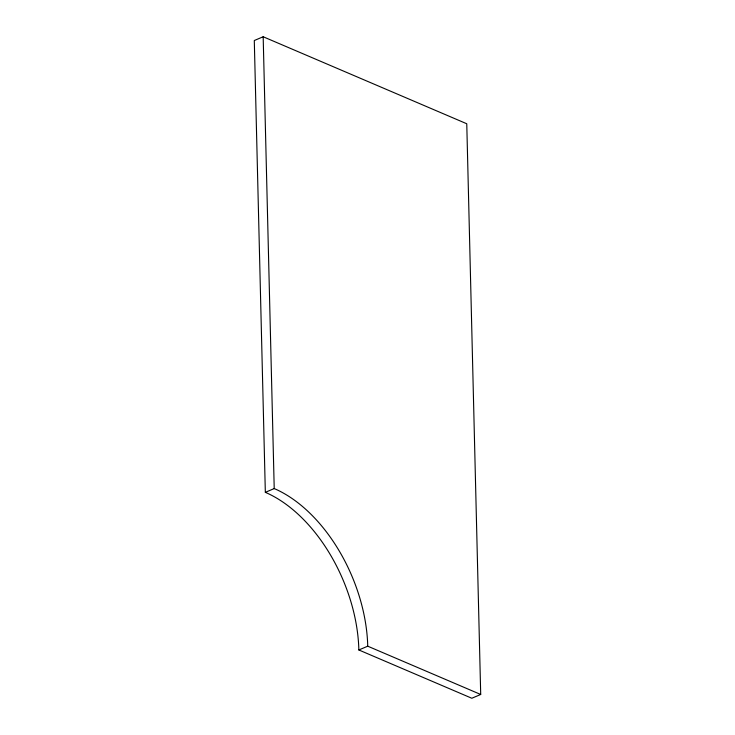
<?xml version="1.0" encoding="UTF-8"?>
<svg xmlns="http://www.w3.org/2000/svg" width="735" height="735" viewBox="0 0 735 735"><rect width="100%" height="100%" fill="white"/><g stroke="black" fill="none" stroke-linecap="round" stroke-linejoin="round"><path stroke-width="1.1" d="M263.176 36.75L254.292 40.526L265.335 492.34A131.446 81.116 66.9 0 1 358.855 649.97L471.824 698.25L480.708 694.474L466.762 123.756L263.176 36.75L274.219 488.564A131.446 81.116 66.9 0 1 367.739 646.184L480.708 694.474M265.335 492.34L274.219 488.564M358.855 649.97L367.739 646.184"/></g></svg>
